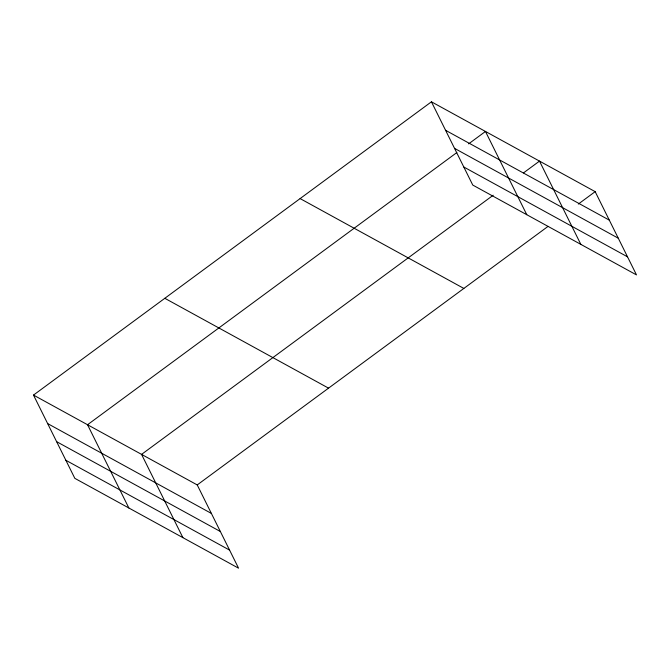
<?xml version="1.0" encoding="UTF-8"?>
<svg xmlns="http://www.w3.org/2000/svg" width="670" height="670" viewBox="0 0 670 670"><rect width="100%" height="100%" fill="white"/><g stroke="black" fill="none" stroke-linecap="round" stroke-linejoin="round"><path stroke-width="1" d="M33.5 395.082L197.231 484.929L238.562 568.194L74.831 478.346L33.5 395.082L431.438 101.806L595.169 191.654L636.5 274.918L472.769 185.071L431.438 101.806M456.848 152.551L87.535 424.738L128.866 507.994M468.631 143.866L485.465 131.454L526.796 214.718M493.204 195.23L141.563 454.386L182.893 537.65M523.505 172.893L539.501 161.102L580.831 244.366M197.231 484.929L548.027 226.393M578.336 204.057L595.169 191.654M445.575 130.298L609.315 220.145M454.553 148.371L618.284 238.219M463.791 166.998L627.53 256.836M300.118 198.588L463.849 288.435M164.82 298.301L328.551 388.148M47.645 423.582L211.377 513.421M56.615 441.656L220.346 531.503M65.861 460.273L229.592 550.12"/></g></svg>
